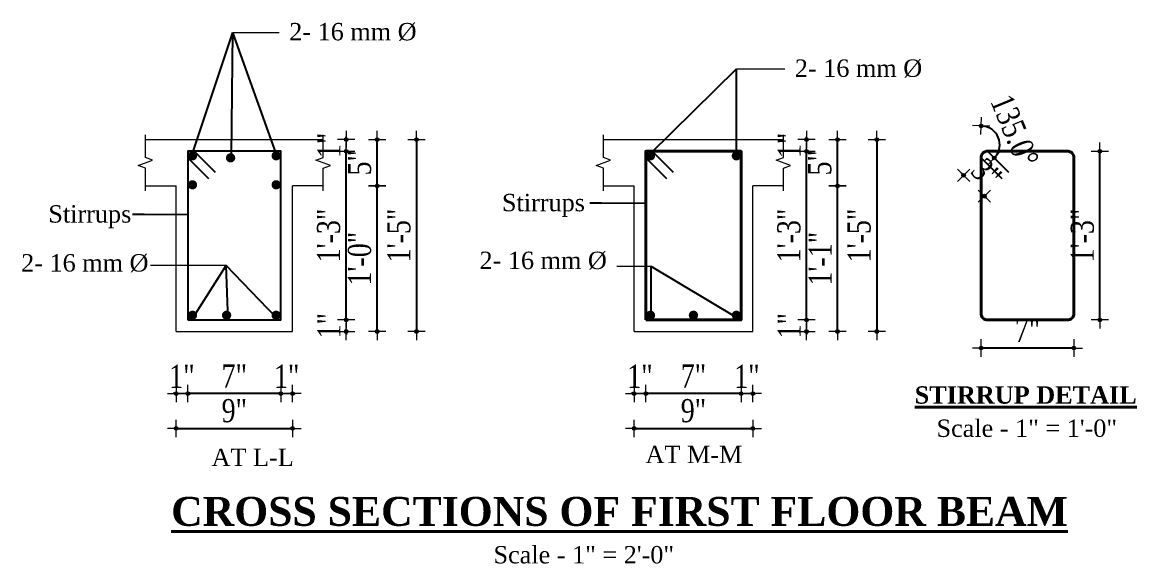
# Model space of a CAD drawing. Header units: feet. Extents: x 28652 to 66086, y -6769 to -640.
# Drawn here: x 55894.6 to 56280, y -965.6 to -778.6 of the extents above; entities that cross this region are included whole.
import ezdxf

# ---------------------------------------------------------------- set-up
doc = ezdxf.new("R2010")
doc.units = ezdxf.units.FT
doc.header["$LTSCALE"] = 50
doc.header["$MEASUREMENT"] = 0
doc.header["$PDMODE"] = 34
for name, color, linetype, lineweight in [('DIMENSION', 142, 'Continuous', 13), ('SES-DIMENSION', 142, 'Continuous', 13), ('SES-Leader', 2, 'Continuous', 15), ('SES-REBARS', 1, 'Continuous', 40), ('SES-SLAB OUTLINE', 4, 'Continuous', 18), ('SES-TEXT', 3, 'Continuous', 20), ('SES-TitleText', 7, 'Continuous', 40)]:
    doc.layers.add(name, color=color, linetype=linetype, lineweight=lineweight)
doc.layers.add('SES-STIRRUP', color=10, linetype='Continuous')
doc.styles.add('1.8', font='times.ttf', dxfattribs={"width": 0.8, "height": 8})
doc.styles.add('SES-ARAIL', font='times.ttf', dxfattribs={"height": 6})
doc.styles.add('SES-Title Text', font='times.ttf', dxfattribs={"height": 10})
doc.dimstyles.new('1.2', dxfattribs={"dimscale": 0, "dimtxt": 8, "dimasz": 0.5, "dimexe": 2, "dimexo": 9, "dimgap": 2, "dimtad": 1, "dimdec": 0, "dimlfac": 0.25, "dimzin": 3, "dimdsep": 46, "dimlunit": 4, "dimtxsty": '1.8', "dimblk": 'DIM', "dimcen": 3, "dimdle": 3, "dimse1": 1, "dimse2": 1, "dimclrd": 256, "dimclre": 256, "dimclrt": 7, "dimadec": 1, "dimazin": 2, "dimtfac": 1, "dimtdec": 0, "dimtix": 1, "dimtofl": 0, "dimtmove": 2, "dimatfit": 3, "dimldrblk": 'ARW', "dimfxl": 2, "dimfrac": 2, "dimtolj": 2, "dimtzin": 0, "dimarcsym": 0})

# ---------------------------------------------------------------- blocks, each defined once
blk = doc.blocks.new('DIM')
at = {"layer": 'DIMENSION'}
h = blk.add_hatch(color=256, dxfattribs=at)
h.paths.add_polyline_path([(0, 1.28), (0, 0), (1.28, 0, 0.414214)])
h.paths.add_polyline_path([(1.28, 0), (0, 0), (0, -1.28, 0.414214)])
h.paths.add_polyline_path([(0, 0), (-1.28, 0, 0.414214), (0, -1.28)])
h.paths.add_polyline_path([(0, 1.28, 0.414214), (-1.28, 0), (0, 0)])
for p, q in [((-6, 0), (6, 0)), ((0, 6), (0, -6))]:
    blk.add_line(p, q, dxfattribs=at)
blk.add_circle((0, 0), 1.28, dxfattribs=at)
blk = doc.blocks.new('*D620')
at = {"layer": 'Defpoints', "color": 0, "ltscale": 10, "transparency": 16777216}
for p in [(56226.19, -879.15), (56258.31, -879.15), (56226.19, -891.11)]:
    blk.add_point(p, dxfattribs=at)
at = {"layer": 'SES-DIMENSION', "lineweight": -2, "ltscale": 10, "transparency": 16777216}
blk.add_line((56257.81, -891.11), (56226.69, -891.11), dxfattribs=at)
at = {"layer": 'SES-DIMENSION', "lineweight": -2, "ltscale": 10, "transparency": 16777216, "xscale": 0.5, "yscale": 0.5, "zscale": 0.5, "rotation": 180}
blk.add_blockref('DIM', (56226.19, -891.11), dxfattribs=at)
at = {"layer": 'SES-DIMENSION', "lineweight": -2, "ltscale": 10, "transparency": 16777216, "xscale": 0.5, "yscale": 0.5, "zscale": 0.5}
blk.add_blockref('DIM', (56258.31, -891.11), dxfattribs=at)
at = {"layer": 'SES-DIMENSION', "color": 7, "ltscale": 10, "transparency": 16777216, "insert": (56242.25, -885.03), "char_height": 8, "attachment_point": 5, "style": '1.8'}
blk.add_mtext('\\A2;7"', dxfattribs=at)
blk = doc.blocks.new('ARW')
at = {"layer": 'DIMENSION'}
blk.add_lwpolyline([(-0.5, 0, 0, 3, 0), (-5.5, 0, 0, 0, 0), (-0.5, 0, 0, 0, 0)], format="xyseb", dxfattribs=at)
blk = doc.blocks.new('*D621')
at = {"layer": 'Defpoints', "color": 0, "ltscale": 10, "transparency": 16777216}
for p in [(56252.42, -823.12), (56267.31, -823.12), (56252.42, -881.41)]:
    blk.add_point(p, dxfattribs=at)
at = {"layer": 'SES-DIMENSION', "lineweight": -2, "ltscale": 10, "transparency": 16777216}
blk.add_line((56267.31, -880.91), (56267.31, -823.62), dxfattribs=at)
at = {"layer": 'SES-DIMENSION', "lineweight": -2, "ltscale": 10, "transparency": 16777216, "xscale": 0.5, "yscale": 0.5, "zscale": 0.5}
for p, rotation in [((56267.31, -823.12), 90), ((56267.31, -881.41), 270)]:
    blk.add_blockref('DIM', p, dxfattribs=dict(at, rotation=rotation))
at = {"layer": 'SES-DIMENSION', "color": 7, "ltscale": 10, "transparency": 16777216, "insert": (56261.24, -852.26), "char_height": 8, "attachment_point": 5, "rotation": 90, "style": '1.8'}
blk.add_mtext('\\A2;1\'-3"', dxfattribs=at)
blk = doc.blocks.new('*D622')
at = {"layer": 'Defpoints', "color": 0, "ltscale": 10, "transparency": 16777216}
for p in [(56226.19, -825.38), (56220.14, -831.43), (56233.4, -832.59)]:
    blk.add_point(p, dxfattribs=at)
at = {"layer": 'SES-DIMENSION', "lineweight": -2, "ltscale": 10, "transparency": 16777216}
for p, q in [((56219.79, -831.08), (56219.43, -830.73)), ((56227.7, -839), (56228.06, -839.35))]:
    blk.add_line(p, q, dxfattribs=at)
at = {"layer": 'SES-DIMENSION', "lineweight": -2, "ltscale": 10, "transparency": 16777216, "xscale": 0.5, "yscale": 0.5, "zscale": 0.5}
for p, rotation in [((56220.14, -831.43), 315.0000000001012), ((56227.35, -838.65), 135.0000000001012)]:
    blk.add_blockref('DIM', p, dxfattribs=dict(at, rotation=rotation))
at = {"layer": 'SES-DIMENSION', "color": 7, "ltscale": 10, "transparency": 16777216, "insert": (56228.04, -830.75), "char_height": 8, "attachment_point": 5, "rotation": 315, "style": '1.8'}
blk.add_mtext('\\A2;3"', dxfattribs=at)
blk = doc.blocks.new('*D623')
at = {"layer": 'Defpoints', "color": 0, "ltscale": 10, "transparency": 16777216}
for p in [(56232.65, -820.86), (56228.45, -823.12), (56226.19, -825.38), (56235.67, -830.33), (56226.19, -879.15)]:
    blk.add_point(p, dxfattribs=at)
at = {"layer": 'SES-DIMENSION', "lineweight": -2, "ltscale": 10, "transparency": 16777216}
blk.add_arc((56226.19, -820.86), 6.46, 319.4364, 85.5636, dxfattribs=at)
at = {"layer": 'SES-DIMENSION', "lineweight": -2, "ltscale": 10, "transparency": 16777216, "xscale": 0.5, "yscale": 0.5, "zscale": 0.5}
for p, rotation in [((56226.19, -814.4), 177.7817756541057), ((56230.76, -825.42), 227.2182243459336)]:
    blk.add_blockref('DIM', p, dxfattribs=dict(at, rotation=rotation))
at = {"layer": 'SES-DIMENSION', "color": 7, "ltscale": 10, "transparency": 16777216, "insert": (56237.78, -816.06), "char_height": 8, "attachment_point": 5, "rotation": 292.5, "style": '1.8'}
blk.add_mtext('\\A2;135.0°', dxfattribs=at)
blk = doc.blocks.new('*D668')
at = {"layer": 'Defpoints', "color": 0, "ltscale": 10, "transparency": 16777216}
for p in [(55984.02, -890.12), (55988.02, -894.12), (55984.02, -906.87)]:
    blk.add_point(p, dxfattribs=at)
at = {"layer": 'SES-DIMENSION', "lineweight": -2, "ltscale": 10, "transparency": 16777216}
for p, q in [((55983.52, -906.87), (55983.02, -906.87)), ((55988.52, -906.87), (55989.02, -906.87))]:
    blk.add_line(p, q, dxfattribs=at)
at = {"layer": 'SES-DIMENSION', "lineweight": -2, "ltscale": 10, "transparency": 16777216, "xscale": 0.5, "yscale": 0.5, "zscale": 0.5}
blk.add_blockref('DIM', (55984.02, -906.87), dxfattribs=at)
at = {"layer": 'SES-DIMENSION', "lineweight": -2, "ltscale": 10, "transparency": 16777216, "xscale": 0.5, "yscale": 0.5, "zscale": 0.5, "rotation": 180}
blk.add_blockref('DIM', (55988.02, -906.87), dxfattribs=at)
at = {"layer": 'SES-DIMENSION', "color": 7, "ltscale": 10, "transparency": 16777216, "insert": (55986.02, -900.87), "char_height": 8, "attachment_point": 5, "style": '1.8'}
blk.add_mtext('\\A2;1"', dxfattribs=at)
blk = doc.blocks.new('*D669')
at = {"layer": 'Defpoints', "color": 0, "ltscale": 10, "transparency": 16777216}
for p in [(55951.81, -890.12), (55984.02, -890.12), (55951.81, -906.87)]:
    blk.add_point(p, dxfattribs=at)
at = {"layer": 'SES-DIMENSION', "lineweight": -2, "ltscale": 10, "transparency": 16777216}
blk.add_line((55983.52, -906.87), (55952.31, -906.87), dxfattribs=at)
at = {"layer": 'SES-DIMENSION', "lineweight": -2, "ltscale": 10, "transparency": 16777216, "xscale": 0.5, "yscale": 0.5, "zscale": 0.5, "rotation": 180}
blk.add_blockref('DIM', (55951.81, -906.87), dxfattribs=at)
at = {"layer": 'SES-DIMENSION', "lineweight": -2, "ltscale": 10, "transparency": 16777216, "xscale": 0.5, "yscale": 0.5, "zscale": 0.5}
blk.add_blockref('DIM', (55984.02, -906.87), dxfattribs=at)
at = {"layer": 'SES-DIMENSION', "color": 7, "ltscale": 10, "transparency": 16777216, "insert": (55967.92, -900.79), "char_height": 8, "attachment_point": 5, "style": '1.8'}
blk.add_mtext('\\A2;7"', dxfattribs=at)
blk = doc.blocks.new('*D670')
at = {"layer": 'Defpoints', "color": 0, "ltscale": 10, "transparency": 16777216}
for p in [(55951.81, -890.12), (55947.81, -894.12), (55947.81, -906.87)]:
    blk.add_point(p, dxfattribs=at)
at = {"layer": 'SES-DIMENSION', "lineweight": -2, "ltscale": 10, "transparency": 16777216}
for p, q in [((55947.31, -906.87), (55946.81, -906.87)), ((55952.31, -906.87), (55952.81, -906.87))]:
    blk.add_line(p, q, dxfattribs=at)
at = {"layer": 'SES-DIMENSION', "lineweight": -2, "ltscale": 10, "transparency": 16777216, "xscale": 0.5, "yscale": 0.5, "zscale": 0.5}
blk.add_blockref('DIM', (55947.81, -906.87), dxfattribs=at)
at = {"layer": 'SES-DIMENSION', "lineweight": -2, "ltscale": 10, "transparency": 16777216, "xscale": 0.5, "yscale": 0.5, "zscale": 0.5, "rotation": 180}
blk.add_blockref('DIM', (55951.81, -906.87), dxfattribs=at)
at = {"layer": 'SES-DIMENSION', "color": 7, "ltscale": 10, "transparency": 16777216, "insert": (55949.81, -900.87), "char_height": 8, "attachment_point": 5, "style": '1.8'}
blk.add_mtext('\\A2;1"', dxfattribs=at)
blk = doc.blocks.new('*D671')
at = {"layer": 'Defpoints', "color": 0, "ltscale": 10, "transparency": 16777216}
for p in [(55947.81, -894.12), (55988.02, -894.12), (55988.02, -918.88)]:
    blk.add_point(p, dxfattribs=at)
at = {"layer": 'SES-DIMENSION', "lineweight": -2, "ltscale": 10, "transparency": 16777216}
blk.add_line((55948.31, -918.88), (55987.52, -918.88), dxfattribs=at)
at = {"layer": 'SES-DIMENSION', "lineweight": -2, "ltscale": 10, "transparency": 16777216, "xscale": 0.5, "yscale": 0.5, "zscale": 0.5, "rotation": 180}
blk.add_blockref('DIM', (55947.81, -918.88), dxfattribs=at)
at = {"layer": 'SES-DIMENSION', "lineweight": -2, "ltscale": 10, "transparency": 16777216, "xscale": 0.5, "yscale": 0.5, "zscale": 0.5}
blk.add_blockref('DIM', (55988.02, -918.88), dxfattribs=at)
at = {"layer": 'SES-DIMENSION', "color": 7, "ltscale": 10, "transparency": 16777216, "insert": (55967.92, -912.8), "char_height": 8, "attachment_point": 5, "style": '1.8'}
blk.add_mtext('\\A2;9"', dxfattribs=at)
blk = doc.blocks.new('*D672')
at = {"layer": 'Defpoints', "color": 0, "ltscale": 10, "transparency": 16777216}
for p in [(55984.02, -881.41), (56006.62, -881.41), (55988.02, -885.41)]:
    blk.add_point(p, dxfattribs=at)
at = {"layer": 'SES-DIMENSION', "lineweight": -2, "ltscale": 10, "transparency": 16777216}
for p, q in [((56006.62, -880.91), (56006.62, -880.41)), ((56006.62, -885.91), (56006.62, -886.41))]:
    blk.add_line(p, q, dxfattribs=at)
at = {"layer": 'SES-DIMENSION', "lineweight": -2, "ltscale": 10, "transparency": 16777216, "xscale": 0.5, "yscale": 0.5, "zscale": 0.5}
for p, rotation in [((56006.62, -881.41), 270), ((56006.62, -885.41), 90)]:
    blk.add_blockref('DIM', p, dxfattribs=dict(at, rotation=rotation))
at = {"layer": 'SES-DIMENSION', "color": 7, "ltscale": 10, "transparency": 16777216, "insert": (56000.62, -883.41), "char_height": 8, "attachment_point": 5, "rotation": 90, "style": '1.8'}
blk.add_mtext('\\A2;1"', dxfattribs=at)
blk = doc.blocks.new('*D673')
at = {"layer": 'Defpoints', "color": 0, "ltscale": 10, "transparency": 16777216}
for p in [(55984.02, -823.12), (56006.62, -823.12), (55984.02, -881.41)]:
    blk.add_point(p, dxfattribs=at)
at = {"layer": 'SES-DIMENSION', "lineweight": -2, "ltscale": 10, "transparency": 16777216}
blk.add_line((56006.62, -880.91), (56006.62, -823.62), dxfattribs=at)
at = {"layer": 'SES-DIMENSION', "lineweight": -2, "ltscale": 10, "transparency": 16777216, "xscale": 0.5, "yscale": 0.5, "zscale": 0.5}
for p, rotation in [((56006.62, -823.12), 90), ((56006.62, -881.41), 270)]:
    blk.add_blockref('DIM', p, dxfattribs=dict(at, rotation=rotation))
at = {"layer": 'SES-DIMENSION', "color": 7, "ltscale": 10, "transparency": 16777216, "insert": (56000.55, -852.26), "char_height": 8, "attachment_point": 5, "rotation": 90, "style": '1.8'}
blk.add_mtext('\\A2;1\'-3"', dxfattribs=at)
blk = doc.blocks.new('*D674')
at = {"layer": 'Defpoints', "color": 0, "ltscale": 10, "transparency": 16777216}
for p in [(55998.65, -819.12), (56006.62, -819.12), (55984.02, -823.12)]:
    blk.add_point(p, dxfattribs=at)
at = {"layer": 'SES-DIMENSION', "lineweight": -2, "ltscale": 10, "transparency": 16777216}
for p, q in [((56006.62, -818.62), (56006.62, -818.12)), ((56006.62, -823.62), (56006.62, -824.12))]:
    blk.add_line(p, q, dxfattribs=at)
at = {"layer": 'SES-DIMENSION', "lineweight": -2, "ltscale": 10, "transparency": 16777216, "xscale": 0.5, "yscale": 0.5, "zscale": 0.5}
for p, rotation in [((56006.62, -819.12), 270), ((56006.62, -823.12), 90)]:
    blk.add_blockref('DIM', p, dxfattribs=dict(at, rotation=rotation))
at = {"layer": 'SES-DIMENSION', "color": 7, "ltscale": 10, "transparency": 16777216, "insert": (56000.62, -821.12), "char_height": 8, "attachment_point": 5, "rotation": 90, "style": '1.8'}
blk.add_mtext('\\A2;1"', dxfattribs=at)
blk = doc.blocks.new('*D675')
at = {"layer": 'Defpoints', "color": 0, "ltscale": 10, "transparency": 16777216}
for p in [(55998.65, -835.12), (56017.32, -835.12), (56003.62, -885.41)]:
    blk.add_point(p, dxfattribs=at)
at = {"layer": 'SES-DIMENSION', "lineweight": -2, "ltscale": 10, "transparency": 16777216}
blk.add_line((56017.32, -884.91), (56017.32, -835.62), dxfattribs=at)
at = {"layer": 'SES-DIMENSION', "lineweight": -2, "ltscale": 10, "transparency": 16777216, "xscale": 0.5, "yscale": 0.5, "zscale": 0.5}
for p, rotation in [((56017.32, -835.12), 90), ((56017.32, -885.41), 270)]:
    blk.add_blockref('DIM', p, dxfattribs=dict(at, rotation=rotation))
at = {"layer": 'SES-DIMENSION', "color": 7, "ltscale": 10, "transparency": 16777216, "insert": (56011.25, -860.26), "char_height": 8, "attachment_point": 5, "rotation": 90, "style": '1.8'}
blk.add_mtext('\\A2;1\'-0"', dxfattribs=at)
blk = doc.blocks.new('*D676')
at = {"layer": 'Defpoints', "color": 0, "ltscale": 10, "transparency": 16777216}
for p in [(56003.62, -819.12), (56017.32, -819.12), (55998.65, -835.12)]:
    blk.add_point(p, dxfattribs=at)
at = {"layer": 'SES-DIMENSION', "lineweight": -2, "ltscale": 10, "transparency": 16777216}
blk.add_line((56017.32, -834.62), (56017.32, -819.62), dxfattribs=at)
at = {"layer": 'SES-DIMENSION', "lineweight": -2, "ltscale": 10, "transparency": 16777216, "xscale": 0.5, "yscale": 0.5, "zscale": 0.5}
for p, rotation in [((56017.32, -819.12), 90), ((56017.32, -835.12), 270)]:
    blk.add_blockref('DIM', p, dxfattribs=dict(at, rotation=rotation))
at = {"layer": 'SES-DIMENSION', "color": 7, "ltscale": 10, "transparency": 16777216, "insert": (56011.25, -827.12), "char_height": 8, "attachment_point": 5, "rotation": 90, "style": '1.8'}
blk.add_mtext('\\A2;5"', dxfattribs=at)
blk = doc.blocks.new('*D677')
at = {"layer": 'Defpoints', "color": 0, "ltscale": 10, "transparency": 16777216}
for p in [(56014.32, -819.12), (56014.32, -885.41), (56030.92, -885.41)]:
    blk.add_point(p, dxfattribs=at)
at = {"layer": 'SES-DIMENSION', "lineweight": -2, "ltscale": 10, "transparency": 16777216}
blk.add_line((56030.92, -819.62), (56030.92, -884.91), dxfattribs=at)
at = {"layer": 'SES-DIMENSION', "lineweight": -2, "ltscale": 10, "transparency": 16777216, "xscale": 0.5, "yscale": 0.5, "zscale": 0.5}
for p, rotation in [((56030.92, -819.12), 90), ((56030.92, -885.41), 270)]:
    blk.add_blockref('DIM', p, dxfattribs=dict(at, rotation=rotation))
at = {"layer": 'SES-DIMENSION', "color": 7, "ltscale": 10, "transparency": 16777216, "insert": (56024.85, -852.26), "char_height": 8, "attachment_point": 5, "rotation": 90, "style": '1.8'}
blk.add_mtext('\\A2;1\'-5"', dxfattribs=at)
blk = doc.blocks.new('*D678')
at = {"layer": 'Defpoints', "color": 0, "ltscale": 10, "transparency": 16777216}
for p in [(56110.22, -890.12), (56143.21, -890.12), (56110.22, -906.87)]:
    blk.add_point(p, dxfattribs=at)
at = {"layer": 'SES-DIMENSION', "lineweight": -2, "ltscale": 10, "transparency": 16777216}
blk.add_line((56142.71, -906.87), (56110.72, -906.87), dxfattribs=at)
at = {"layer": 'SES-DIMENSION', "lineweight": -2, "ltscale": 10, "transparency": 16777216, "xscale": 0.5, "yscale": 0.5, "zscale": 0.5, "rotation": 180}
blk.add_blockref('DIM', (56110.22, -906.87), dxfattribs=at)
at = {"layer": 'SES-DIMENSION', "lineweight": -2, "ltscale": 10, "transparency": 16777216, "xscale": 0.5, "yscale": 0.5, "zscale": 0.5}
blk.add_blockref('DIM', (56143.21, -906.87), dxfattribs=at)
at = {"layer": 'SES-DIMENSION', "color": 7, "ltscale": 10, "transparency": 16777216, "insert": (56126.71, -900.79), "char_height": 8, "attachment_point": 5, "style": '1.8'}
blk.add_mtext('\\A2;7"', dxfattribs=at)
blk = doc.blocks.new('*D679')
at = {"layer": 'Defpoints', "color": 0, "ltscale": 10, "transparency": 16777216}
for p in [(56110.22, -890.12), (56106.22, -894.12), (56106.22, -906.87)]:
    blk.add_point(p, dxfattribs=at)
at = {"layer": 'SES-DIMENSION', "lineweight": -2, "ltscale": 10, "transparency": 16777216}
for p, q in [((56105.72, -906.87), (56105.22, -906.87)), ((56110.72, -906.87), (56111.22, -906.87))]:
    blk.add_line(p, q, dxfattribs=at)
at = {"layer": 'SES-DIMENSION', "lineweight": -2, "ltscale": 10, "transparency": 16777216, "xscale": 0.5, "yscale": 0.5, "zscale": 0.5}
blk.add_blockref('DIM', (56106.22, -906.87), dxfattribs=at)
at = {"layer": 'SES-DIMENSION', "lineweight": -2, "ltscale": 10, "transparency": 16777216, "xscale": 0.5, "yscale": 0.5, "zscale": 0.5, "rotation": 180}
blk.add_blockref('DIM', (56110.22, -906.87), dxfattribs=at)
at = {"layer": 'SES-DIMENSION', "color": 7, "ltscale": 10, "transparency": 16777216, "insert": (56108.22, -900.87), "char_height": 8, "attachment_point": 5, "style": '1.8'}
blk.add_mtext('\\A2;1"', dxfattribs=at)
blk = doc.blocks.new('*D680')
at = {"layer": 'Defpoints', "color": 0, "ltscale": 10, "transparency": 16777216}
for p in [(56106.22, -894.12), (56147.21, -894.12), (56147.21, -918.88)]:
    blk.add_point(p, dxfattribs=at)
at = {"layer": 'SES-DIMENSION', "lineweight": -2, "ltscale": 10, "transparency": 16777216}
blk.add_line((56106.72, -918.88), (56146.71, -918.88), dxfattribs=at)
at = {"layer": 'SES-DIMENSION', "lineweight": -2, "ltscale": 10, "transparency": 16777216, "xscale": 0.5, "yscale": 0.5, "zscale": 0.5, "rotation": 180}
blk.add_blockref('DIM', (56106.22, -918.88), dxfattribs=at)
at = {"layer": 'SES-DIMENSION', "lineweight": -2, "ltscale": 10, "transparency": 16777216, "xscale": 0.5, "yscale": 0.5, "zscale": 0.5}
blk.add_blockref('DIM', (56147.21, -918.88), dxfattribs=at)
at = {"layer": 'SES-DIMENSION', "color": 7, "ltscale": 10, "transparency": 16777216, "insert": (56126.71, -912.8), "char_height": 8, "attachment_point": 5, "style": '1.8'}
blk.add_mtext('\\A2;9"', dxfattribs=at)
blk = doc.blocks.new('*D681')
at = {"layer": 'Defpoints', "color": 0, "ltscale": 10, "transparency": 16777216}
for p in [(56143.21, -881.41), (56165.81, -881.41), (56147.21, -885.41)]:
    blk.add_point(p, dxfattribs=at)
at = {"layer": 'SES-DIMENSION', "lineweight": -2, "ltscale": 10, "transparency": 16777216}
for p, q in [((56165.81, -880.91), (56165.81, -880.41)), ((56165.81, -885.91), (56165.81, -886.41))]:
    blk.add_line(p, q, dxfattribs=at)
at = {"layer": 'SES-DIMENSION', "lineweight": -2, "ltscale": 10, "transparency": 16777216, "xscale": 0.5, "yscale": 0.5, "zscale": 0.5}
for p, rotation in [((56165.81, -881.41), 270), ((56165.81, -885.41), 90)]:
    blk.add_blockref('DIM', p, dxfattribs=dict(at, rotation=rotation))
at = {"layer": 'SES-DIMENSION', "color": 7, "ltscale": 10, "transparency": 16777216, "insert": (56159.81, -883.41), "char_height": 8, "attachment_point": 5, "rotation": 90, "style": '1.8'}
blk.add_mtext('\\A2;1"', dxfattribs=at)
blk = doc.blocks.new('*D682')
at = {"layer": 'Defpoints', "color": 0, "ltscale": 10, "transparency": 16777216}
for p in [(56143.21, -823.12), (56165.81, -823.12), (56143.21, -881.41)]:
    blk.add_point(p, dxfattribs=at)
at = {"layer": 'SES-DIMENSION', "lineweight": -2, "ltscale": 10, "transparency": 16777216}
blk.add_line((56165.81, -880.91), (56165.81, -823.62), dxfattribs=at)
at = {"layer": 'SES-DIMENSION', "lineweight": -2, "ltscale": 10, "transparency": 16777216, "xscale": 0.5, "yscale": 0.5, "zscale": 0.5}
for p, rotation in [((56165.81, -823.12), 90), ((56165.81, -881.41), 270)]:
    blk.add_blockref('DIM', p, dxfattribs=dict(at, rotation=rotation))
at = {"layer": 'SES-DIMENSION', "color": 7, "ltscale": 10, "transparency": 16777216, "insert": (56159.74, -852.26), "char_height": 8, "attachment_point": 5, "rotation": 90, "style": '1.8'}
blk.add_mtext('\\A2;1\'-3"', dxfattribs=at)
blk = doc.blocks.new('*D683')
at = {"layer": 'Defpoints', "color": 0, "ltscale": 10, "transparency": 16777216}
for p in [(56157.84, -819.12), (56165.81, -819.12), (56143.21, -823.12)]:
    blk.add_point(p, dxfattribs=at)
at = {"layer": 'SES-DIMENSION', "lineweight": -2, "ltscale": 10, "transparency": 16777216}
for p, q in [((56165.81, -818.62), (56165.81, -818.12)), ((56165.81, -823.62), (56165.81, -824.12))]:
    blk.add_line(p, q, dxfattribs=at)
at = {"layer": 'SES-DIMENSION', "lineweight": -2, "ltscale": 10, "transparency": 16777216, "xscale": 0.5, "yscale": 0.5, "zscale": 0.5}
for p, rotation in [((56165.81, -819.12), 270), ((56165.81, -823.12), 90)]:
    blk.add_blockref('DIM', p, dxfattribs=dict(at, rotation=rotation))
at = {"layer": 'SES-DIMENSION', "color": 7, "ltscale": 10, "transparency": 16777216, "insert": (56159.81, -821.12), "char_height": 8, "attachment_point": 5, "rotation": 90, "style": '1.8'}
blk.add_mtext('\\A2;1"', dxfattribs=at)
blk = doc.blocks.new('*D684')
at = {"layer": 'Defpoints', "color": 0, "ltscale": 10, "transparency": 16777216}
for p in [(56157.84, -835.12), (56176.51, -835.12), (56162.81, -885.41)]:
    blk.add_point(p, dxfattribs=at)
at = {"layer": 'SES-DIMENSION', "lineweight": -2, "ltscale": 10, "transparency": 16777216}
blk.add_line((56176.51, -884.91), (56176.51, -835.62), dxfattribs=at)
at = {"layer": 'SES-DIMENSION', "lineweight": -2, "ltscale": 10, "transparency": 16777216, "xscale": 0.5, "yscale": 0.5, "zscale": 0.5}
for p, rotation in [((56176.51, -835.12), 90), ((56176.51, -885.41), 270)]:
    blk.add_blockref('DIM', p, dxfattribs=dict(at, rotation=rotation))
at = {"layer": 'SES-DIMENSION', "color": 7, "ltscale": 10, "transparency": 16777216, "insert": (56170.51, -860.26), "char_height": 8, "attachment_point": 5, "rotation": 90, "style": '1.8'}
blk.add_mtext('\\A2;1\'-1"', dxfattribs=at)
blk = doc.blocks.new('*D685')
at = {"layer": 'Defpoints', "color": 0, "ltscale": 10, "transparency": 16777216}
for p in [(56162.81, -819.12), (56176.51, -819.12), (56157.84, -835.12)]:
    blk.add_point(p, dxfattribs=at)
at = {"layer": 'SES-DIMENSION', "lineweight": -2, "ltscale": 10, "transparency": 16777216}
blk.add_line((56176.51, -834.62), (56176.51, -819.62), dxfattribs=at)
at = {"layer": 'SES-DIMENSION', "lineweight": -2, "ltscale": 10, "transparency": 16777216, "xscale": 0.5, "yscale": 0.5, "zscale": 0.5}
for p, rotation in [((56176.51, -819.12), 90), ((56176.51, -835.12), 270)]:
    blk.add_blockref('DIM', p, dxfattribs=dict(at, rotation=rotation))
at = {"layer": 'SES-DIMENSION', "color": 7, "ltscale": 10, "transparency": 16777216, "insert": (56170.44, -827.12), "char_height": 8, "attachment_point": 5, "rotation": 90, "style": '1.8'}
blk.add_mtext('\\A2;5"', dxfattribs=at)
blk = doc.blocks.new('*D686')
at = {"layer": 'Defpoints', "color": 0, "ltscale": 10, "transparency": 16777216}
for p in [(56173.51, -819.12), (56173.51, -885.41), (56190.11, -885.41)]:
    blk.add_point(p, dxfattribs=at)
at = {"layer": 'SES-DIMENSION', "lineweight": -2, "ltscale": 10, "transparency": 16777216}
blk.add_line((56190.11, -819.62), (56190.11, -884.91), dxfattribs=at)
at = {"layer": 'SES-DIMENSION', "lineweight": -2, "ltscale": 10, "transparency": 16777216, "xscale": 0.5, "yscale": 0.5, "zscale": 0.5}
for p, rotation in [((56190.11, -819.12), 90), ((56190.11, -885.41), 270)]:
    blk.add_blockref('DIM', p, dxfattribs=dict(at, rotation=rotation))
at = {"layer": 'SES-DIMENSION', "color": 7, "ltscale": 10, "transparency": 16777216, "insert": (56184.04, -852.26), "char_height": 8, "attachment_point": 5, "rotation": 90, "style": '1.8'}
blk.add_mtext('\\A2;1\'-5"', dxfattribs=at)
blk = doc.blocks.new('*D687')
at = {"layer": 'Defpoints', "color": 0, "ltscale": 10, "transparency": 16777216}
for p in [(56143.21, -890.12), (56147.21, -894.12), (56143.21, -906.87)]:
    blk.add_point(p, dxfattribs=at)
at = {"layer": 'SES-DIMENSION', "lineweight": -2, "ltscale": 10, "transparency": 16777216}
for p, q in [((56142.71, -906.87), (56142.21, -906.87)), ((56147.71, -906.87), (56148.21, -906.87))]:
    blk.add_line(p, q, dxfattribs=at)
at = {"layer": 'SES-DIMENSION', "lineweight": -2, "ltscale": 10, "transparency": 16777216, "xscale": 0.5, "yscale": 0.5, "zscale": 0.5}
blk.add_blockref('DIM', (56143.21, -906.87), dxfattribs=at)
at = {"layer": 'SES-DIMENSION', "lineweight": -2, "ltscale": 10, "transparency": 16777216, "xscale": 0.5, "yscale": 0.5, "zscale": 0.5, "rotation": 180}
blk.add_blockref('DIM', (56147.21, -906.87), dxfattribs=at)
at = {"layer": 'SES-DIMENSION', "color": 7, "ltscale": 10, "transparency": 16777216, "insert": (56145.21, -900.87), "char_height": 8, "attachment_point": 5, "style": '1.8'}
blk.add_mtext('\\A2;1"', dxfattribs=at)

msp = doc.modelspace()

# ---------------------------------------------------------------- linework, layer by layer
at = {"layer": 'SES-Leader', "ltscale": 10}
for points in [[(55967.43, -782.06), (55983.45, -782.06)], [(56141.57, -794.68), (56158.32, -794.68)], [(55965.13, -862.63), (55938.91, -862.63)], [(56112.1, -862.94), (56100.23, -862.94)]]:
    msp.add_lwpolyline(points, dxfattribs=at)
at = {"layer": 'SES-REBARS', "ltscale": 10, "const_width": 1.6}
for points in [[(55953.44, -823.92, 1), (55953.44, -825.52, 1)], [(55966.63, -824.62, -1), (55966.63, -826.22, -1)], [(55982.39, -823.92, -1), (55982.39, -825.52, -1)], [(56111.85, -823.92, 1), (56111.85, -825.52, 1)], [(56141.57, -823.92, -1), (56141.57, -825.52, -1)], [(55953.44, -833.93, 1), (55953.44, -835.53, 1)], [(55982.39, -833.93, -1), (55982.39, -835.53, -1)], [(55953.44, -880.61, -1), (55953.44, -879.01, -1)], [(55965.25, -880.61, 1), (55965.25, -879.01, 1)], [(55982.39, -880.61, 1), (55982.39, -879.01, 1)], [(56111.85, -880.61, -1), (56111.85, -879.01, -1)], [(56126.71, -880.61, -1), (56126.71, -879.01, -1)], [(56141.57, -880.61, 1), (56141.57, -879.01, 1)]]:
    msp.add_lwpolyline(points, format="xyb", close=True, dxfattribs=at)
at = {"layer": 'SES-REBARS', "ltscale": 10}
msp.add_lwpolyline([(56110.22, -881.41), (56143.21, -881.41), (56143.21, -823.12), (56110.22, -823.12)], close=True, dxfattribs=at)
msp.add_lwpolyline([(56228.45, -881.41), (56256.04, -881.41, 0.414214), (56258.31, -879.15), (56258.31, -825.38, 0.414214), (56256.04, -823.12), (56228.45, -823.12, 0.414214), (56226.19, -825.38), (56226.19, -879.15, 0.414214)], format="xyb", close=True, dxfattribs=at)
at = {"layer": 'SES-SLAB OUTLINE', "ltscale": 10}
for p, q in [((55937.18, -819.12), (55998.65, -819.12)), ((56095.59, -819.12), (56157.84, -819.12)), ((55937.18, -835.12), (55947.81, -835.12)), ((55947.81, -885.41), (55947.81, -835.12)), ((55988.02, -885.41), (55988.02, -835.12)), ((55998.65, -835.12), (55988.02, -835.12)), ((56095.59, -835.12), (56106.22, -835.12)), ((56106.22, -885.41), (56106.22, -835.12)), ((56147.21, -885.41), (56147.21, -835.12)), ((56157.84, -835.12), (56147.21, -835.12)), ((55947.81, -885.41), (55988.02, -885.41)), ((56106.22, -885.41), (56147.21, -885.41))]:
    msp.add_line(p, q, dxfattribs=at)
for points in [[(55937.18, -836.8), (55937.18, -828.93), (55934.69, -828.03), (55939.67, -826.21), (55937.18, -825.3), (55937.18, -817.44)], [(55998.65, -836.8), (55998.65, -828.93), (56001.14, -828.03), (55996.16, -826.21), (55998.65, -825.3), (55998.65, -817.44)], [(56095.59, -836.8), (56095.59, -828.93), (56093.1, -828.03), (56098.08, -826.21), (56095.59, -825.3), (56095.59, -817.44)], [(56157.84, -836.8), (56157.84, -828.93), (56160.33, -828.03), (56155.34, -826.21), (56157.84, -825.3), (56157.84, -817.44)]]:
    msp.add_lwpolyline(points, dxfattribs=at)
at = {"layer": 'SES-STIRRUP', "ltscale": 10}
for p, q in [((55954.07, -823.12), (55961.28, -830.33)), ((55951.81, -825.38), (55959.02, -832.59))]:
    msp.add_line(p, q, dxfattribs=at)
at = {"layer": 'SES-STIRRUP', "color": 5, "ltscale": 10}
for p, q in [((56112.48, -823.12), (56119.69, -830.33)), ((56228.45, -823.12), (56235.67, -830.33)), ((56110.22, -825.38), (56117.43, -832.59)), ((56226.19, -825.38), (56233.4, -832.59))]:
    msp.add_line(p, q, dxfattribs=at)
at = {"layer": 'SES-STIRRUP', "ltscale": 10}
msp.add_lwpolyline([(55951.81, -881.41), (55984.02, -881.41), (55984.02, -823.12), (55951.81, -823.12)], close=True, dxfattribs=at)

# ---------------------------------------------------------------- texts
at = {"layer": 'SES-TEXT', "ltscale": 10, "style": 'SES-ARAIL'}
for s, p in [('2- 16 mm %%C', (55986.91, -784.82)), ('2- 16 mm %%C', (56161.78, -797.44)), ('Stirrups', (56060.48, -843.87)), ('Stirrups', (55903.59, -847.79))]:
    msp.add_text(s, height=6, dxfattribs=at).set_placement(p)
at = {"layer": 'SES-TEXT', "linetype": 'ByBlock', "char_height": 6, "attachment_point": 1, "style": 'SES-ARAIL'}
for insert, width in [((55870.99, -858.69), 67.2481), ((56011.39, -857.83), 85.3707)]:
    msp.add_mtext('\\pxqr;2- 16 mm %%C', dxfattribs=dict(at, insert=insert, width=width))
at = {"layer": 'SES-TitleText', "ltscale": 10, "style": 'SES-ARAIL'}
for s, p in [('Scale - 1" = 1\'-0"', (56210.78, -921.83)), ('AT M-M', (56110.13, -930.88)), ('AT L-L', (55960.05, -931.88)), ('Scale - 1" = 2\'-0"', (56057.56, -965.53))]:
    msp.add_text(s, height=6, dxfattribs=at).set_placement(p)
at = {"layer": 'SES-TitleText', "attachment_point": 1}
for s, insert, char_height, width, style in [('{\\fTimes New Roman|b1|i0|c0|p18;\\LSTIRRUP DETAIL}', (56203.23, -904.34), 6, 181.451, 'SES-ARAIL'), ('{\\fTimes New Roman|b1|i0|c0|p18;\\LCROSS SECTIONS OF FIRST FLOOR BEAM }', (55946.07, -942.55), 10, 521.0009, 'SES-Title Text')]:
    msp.add_mtext(s, dxfattribs=dict(at, insert=insert, char_height=char_height, width=width, style=style))

# ---------------------------------------------------------------- dimensions: what is measured, and where the dimension line sits
at = {"layer": 'SES-DIMENSION', "ltscale": 10}
dim = msp.add_angular_dim_2l(base=(56232.65, -820.86), line1=((56226.19, -825.38), (56226.19, -879.15)), line2=((56228.45, -823.12), (56235.67, -830.33)), dimstyle='1.2', override={"dimscale": 1, "dimdec": 1, "dimazin": 1}, dxfattribs=at)
dim.commit()
dim.dimension.update_dxf_attribs({"geometry": '*D623', "text_midpoint": (56237.78, -816.06)})
for base, p1, p2, angle, picture, middle in [((56006.62, -819.12), (55984.02, -823.12), (55998.65, -819.12), 90, '*D674', (56000.62, -821.12)), ((56030.92, -885.41), (56014.32, -819.12), (56014.32, -885.41), 90, '*D677', (56024.85, -852.26)), ((56165.81, -819.12), (56143.21, -823.12), (56157.84, -819.12), 90, '*D683', (56159.81, -821.12)), ((56190.11, -885.41), (56173.51, -819.12), (56173.51, -885.41), 90, '*D686', (56184.04, -852.26)), ((56006.62, -823.12), (55984.02, -881.41), (55984.02, -823.12), 90, '*D673', (56000.55, -852.26)), ((56165.81, -823.12), (56143.21, -881.41), (56143.21, -823.12), 90, '*D682', (56159.74, -852.26)), ((56176.51, -835.12), (56162.81, -885.41), (56157.84, -835.12), 90, '*D684', (56170.51, -860.26)), ((56006.62, -881.41), (55988.02, -885.41), (55984.02, -881.41), 90, '*D672', (56000.62, -883.41)), ((56165.81, -881.41), (56147.21, -885.41), (56143.21, -881.41), 90, '*D681', (56159.81, -883.41)), ((55947.81, -906.87), (55951.81, -890.12), (55947.81, -894.12), 180, '*D670', (55949.81, -900.87)), ((55984.02, -906.87), (55988.02, -894.12), (55984.02, -890.12), 180, '*D668', (55986.02, -900.87)), ((56106.22, -906.87), (56110.22, -890.12), (56106.22, -894.12), 180, '*D679', (56108.22, -900.87)), ((56143.21, -906.87), (56147.21, -894.12), (56143.21, -890.12), 180, '*D687', (56145.21, -900.87))]:
    dim = msp.add_linear_dim(base=base, p1=p1, p2=p2, angle=angle, dimstyle='1.2', override={"dimscale": 1}, dxfattribs=at)
    dim.commit()
    dim.dimension.update_dxf_attribs({"geometry": picture, "text_midpoint": middle})
for base, p1, p2, angle, text, picture, middle in [((56017.32, -819.12), (55998.65, -835.12), (56003.62, -819.12), 90, '5"', '*D676', (56011.25, -827.12)), ((56176.51, -819.12), (56157.84, -835.12), (56162.81, -819.12), 90, '5"', '*D685', (56170.44, -827.12)), ((56017.32, -835.12), (56003.62, -885.41), (55998.65, -835.12), 90, '1\'-0"', '*D675', (56011.25, -860.26)), ((55951.81, -906.87), (55984.02, -890.12), (55951.81, -890.12), 180, '7"', '*D669', (55967.92, -900.79)), ((56110.22, -906.87), (56143.21, -890.12), (56110.22, -890.12), 180, '7"', '*D678', (56126.71, -900.79)), ((55988.02, -918.88), (55947.81, -894.12), (55988.02, -894.12), 180, '9"', '*D671', (55967.92, -912.8)), ((56147.21, -918.88), (56106.22, -894.12), (56147.21, -894.12), 180, '9"', '*D680', (56126.71, -912.8))]:
    dim = msp.add_linear_dim(base=base, p1=p1, p2=p2, angle=angle, text=text, dimstyle='1.2', override={"dimscale": 1}, dxfattribs=at)
    dim.commit()
    dim.dimension.update_dxf_attribs({"geometry": picture, "text_midpoint": middle})
for p1, p2, distance, picture, middle in [((56252.42, -881.41), (56252.42, -823.12), -14.89, '*D621', (56261.24, -852.26)), ((56233.4, -832.59), (56226.19, -825.38), 8.56, '*D622', (56228.04, -830.75))]:
    dim = msp.add_aligned_dim(p1=p1, p2=p2, distance=distance, dimstyle='1.2', override={"dimscale": 1}, dxfattribs=at)
    dim.commit()
    dim.dimension.update_dxf_attribs({"geometry": picture, "text_midpoint": middle})
dim = msp.add_aligned_dim(p1=(56258.31, -879.15), p2=(56226.19, -879.15), distance=11.97, text='7"', dimstyle='1.2', override={"dimscale": 1}, dxfattribs=at)
dim.commit()
dim.dimension.update_dxf_attribs({"geometry": '*D620', "text_midpoint": (56242.25, -885.03)})

# ---------------------------------------------------------------- leaders
at = {"layer": 'SES-Leader', "ltscale": 10}
for points in [[(55953.44, -823.92), (55967.43, -782.06)], [(55966.94, -824.13), (55967.43, -782.06)], [(55982.39, -823.92), (55967.43, -782.06)], [(56111.85, -823.92), (56141.57, -794.68)], [(56141.57, -823.92), (56141.57, -794.68)], [(56110.22, -841.2), (56094.9, -841.13), (56090.88, -841.13)], [(55951.81, -845.12), (55936.73, -845.04), (55932.72, -845.04)], [(55953.69, -880.57), (55965.13, -862.63)], [(55965.81, -881.41), (55965.13, -862.63)], [(55982.39, -880.61), (55965.13, -862.63)], [(56112.1, -880.57), (56112.1, -862.94)], [(56141.57, -880.61), (56112.1, -862.94)]]:
    msp.add_leader(points, dimstyle='1.2', override={"dimscale": 1, "dimasz": 6}, dxfattribs=at)

doc.saveas('drawing.dxf')
